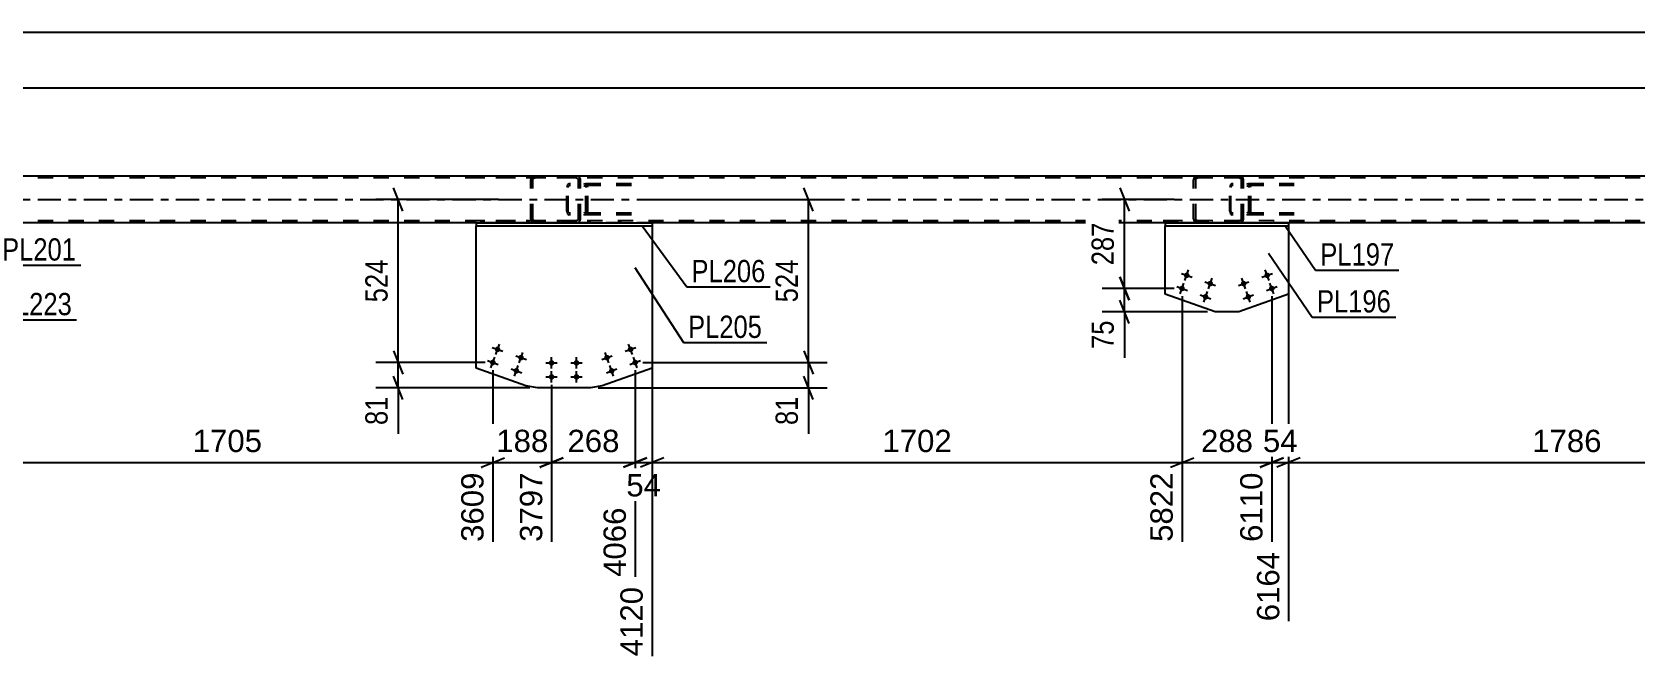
# Model space of a CAD drawing. Header units: millimetres. Extents: x -54 to 787, y -402 to 192.
# Drawn here: x 124.7 to 330.7, y -255.5 to -174.7 of the extents above; entities that cross this region are included whole.
import ezdxf

# ---------------------------------------------------------------- set-up
doc = ezdxf.new("R2010")
doc.units = ezdxf.units.MM
doc.linetypes.add('DXK_LINE_DOT2', pattern=[3.9198, 1.9599, -1.9599])
doc.linetypes.add('DXK_LINE_DOT3', pattern=[5.9187, 2.979, -0.9799, 0.9799, -0.9799])
doc.styles.add('Arial', font='ARIAL.TTF', dxfattribs={"height": 0.2})
doc.styles.add('Arial Narrow', font='ARIALN.TTF', dxfattribs={"height": 0.2})

# ---------------------------------------------------------------- blocks, each defined once
blk = doc.blocks.new('Part-122573057-5010 - 5004')
at = {"color": 2, "linetype": 'Continuous'}
for p, q in [((181.69, -199.15), (181.69, -199.55)), ((181.69, -199.15), (204.29, -199.15)), ((181.69, -199.55), (204.29, -199.55)), ((204.29, -199.15), (204.29, -199.55))]:
    blk.add_line(p, q, dxfattribs=at)
blk = doc.blocks.new('Part-122573057-5019 - 5004')
at = {"color": 7, "linetype": 'DXK_LINE_DOT2'}
for p, q in [((193.39, -194.44), (193.37, -194.63)), ((193.37, -197.67), (193.37, -194.63)), ((193.45, -194.29), (193.39, -194.44)), ((193.54, -194.18), (193.45, -194.29)), ((193.5, -194.63), (193.51, -194.54)), ((193.5, -197.67), (193.5, -194.63)), ((193.51, -194.54), (193.54, -194.46)), ((193.64, -194.15), (193.54, -194.18)), ((193.54, -194.46), (193.59, -194.41)), ((193.59, -194.41), (193.64, -194.39)), ((201.64, -194.15), (193.64, -194.15)), ((201.64, -194.39), (193.64, -194.39)), ((195.1, -194.39), (195.1, -194.15)), ((195.74, -194.18), (195.55, -194.15)), ((195.55, -194.39), (195.65, -194.41)), ((195.65, -194.41), (195.73, -194.46)), ((195.73, -194.46), (195.78, -194.54)), ((195.78, -194.54), (195.8, -194.63)), ((195.8, -197.67), (195.8, -194.63)), ((196.05, -194.63), (196.02, -194.44)), ((196.05, -197.67), (196.05, -194.63)), ((193.37, -197.67), (193.39, -197.85)), ((193.51, -197.76), (193.5, -197.67)), ((195.8, -197.67), (195.78, -197.76)), ((196.02, -197.85), (196.05, -197.67)), ((193.39, -197.85), (193.45, -198.01)), ((193.45, -198.01), (193.54, -198.11)), ((193.54, -197.84), (193.51, -197.76)), ((193.59, -197.89), (193.54, -197.84)), ((193.54, -198.11), (193.64, -198.15)), ((193.64, -197.91), (193.59, -197.89)), ((201.64, -197.91), (193.64, -197.91)), ((201.64, -198.15), (193.64, -198.15)), ((195.1, -198.15), (195.1, -197.91)), ((195.65, -197.89), (195.55, -197.91)), ((195.55, -198.15), (195.74, -198.11)), ((195.73, -197.84), (195.65, -197.89)), ((195.78, -197.76), (195.73, -197.84))]:
    blk.add_line(p, q, dxfattribs=at)
for centre, start, end in [((195.56, -194.64), 23.8951, 68.8487), ((195.56, -197.65), 291.1513, 336.1049)]:
    blk.add_arc(centre, 0.492, start, end, dxfattribs=at)
blk = doc.blocks.new('Bolt-122573057-5084 - 5004')
at = {"linetype": 'Continuous'}
for points in [[(282.95, -206.03, -1), (283.63, -205.79, -1)], [(279.93, -207.1, -1), (280.61, -206.86, -1)], [(283.55, -207.73, -1), (284.23, -207.49, -1)], [(280.53, -208.8, -1), (281.21, -208.56, -1)]]:
    blk.add_hatch(color=1, dxfattribs=at).paths.add_polyline_path(points)
at = {"color": 1, "linetype": 'Continuous'}
for p, q in [((282.61, -206.15), (283.97, -205.67)), ((283.53, -206.59), (283.05, -205.23)), ((279.59, -207.22), (280.95, -206.74)), ((280.51, -207.66), (280.03, -206.3)), ((281.11, -209.36), (280.63, -208)), ((283.21, -207.85), (284.57, -207.37)), ((284.13, -208.29), (283.65, -206.93)), ((280.19, -208.92), (281.55, -208.44))]:
    blk.add_line(p, q, dxfattribs=at)
blk = doc.blocks.new('Part-122573057-5169 - 5004')
at = {"color": 7, "linetype": 'DXK_LINE_DOT2'}
for p, q in [((194.59, -193.15), (182.24, -193.15)), ((194.59, -193.39), (182.24, -193.39)), ((188.76, -193.44), (188.72, -193.63)), ((188.98, -193.63), (188.99, -193.54)), ((188.99, -193.54), (189.05, -193.46)), ((189.23, -193.15), (189.03, -193.18)), ((189.05, -193.46), (189.13, -193.41)), ((189.13, -193.41), (189.23, -193.39)), ((194.79, -193.18), (194.59, -193.15)), ((194.59, -193.39), (194.69, -193.41)), ((194.69, -193.41), (194.77, -193.46)), ((194.77, -193.46), (194.83, -193.54)), ((194.83, -193.54), (194.85, -193.63)), ((195.1, -193.63), (195.07, -193.44)), ((188.72, -198.67), (188.72, -193.63)), ((188.98, -198.67), (188.98, -193.63)), ((194.85, -198.67), (194.85, -193.63)), ((195.1, -198.67), (195.1, -193.63)), ((194.59, -198.91), (182.24, -198.91)), ((194.59, -199.15), (182.24, -199.15)), ((188.72, -198.67), (188.76, -198.85)), ((188.99, -198.76), (188.98, -198.67)), ((189.05, -198.84), (188.99, -198.76)), ((189.03, -199.11), (189.23, -199.15)), ((189.13, -198.89), (189.05, -198.84)), ((189.23, -198.91), (189.13, -198.89)), ((194.69, -198.89), (194.59, -198.91)), ((194.59, -199.15), (194.79, -199.11)), ((194.77, -198.84), (194.69, -198.89)), ((194.83, -198.76), (194.77, -198.84)), ((194.85, -198.67), (194.83, -198.76)), ((195.07, -198.85), (195.1, -198.67))]:
    blk.add_line(p, q, dxfattribs=at)
for centre, start, end in [((189.21, -193.65), 110.7583, 155.68), ((194.61, -193.65), 24.32, 69.2417), ((189.21, -198.65), 204.32, 249.2417), ((194.61, -198.65), 290.7583, 335.68)]:
    blk.add_arc(centre, 0.496, start, end, dxfattribs=at)
blk = doc.blocks.new('Part-122573057-5168 - 5004')
at = {"color": 2, "linetype": 'Continuous'}
for p, q in [((181.69, -217.84), (181.69, -199.55)), ((204.29, -199.55), (204.29, -217.84)), ((188.1, -220.11), (181.69, -217.84)), ((204.29, -217.84), (197.89, -220.11)), ((189.59, -220.37), (188.1, -220.11)), ((196.39, -220.37), (189.59, -220.37)), ((197.89, -220.11), (196.39, -220.37))]:
    blk.add_line(p, q, dxfattribs=at)
at = {"color": 7, "linetype": 'DXK_LINE_DOT2'}
blk.add_line((181.69, -199.55), (204.29, -199.55), dxfattribs=at)
blk = doc.blocks.new('Part-122573057-5121 - 5004')
at = {"color": 2, "linetype": 'Continuous'}
for p, q in [((270.2, -199.15), (270.2, -199.55)), ((270.2, -199.15), (286.05, -199.15)), ((270.2, -199.55), (286.05, -199.55)), ((286.05, -199.15), (286.05, -199.55))]:
    blk.add_line(p, q, dxfattribs=at)
blk = doc.blocks.new('Part-122573057-5193 - 5004')
at = {"color": 2, "linetype": 'Continuous'}
for p, q in [((719.27, -193.15), (54.37, -193.15)), ((181.69, -199.15), (115.65, -199.15)), ((270.2, -199.15), (204.29, -199.15)), ((355.33, -199.15), (286.05, -199.15))]:
    blk.add_line(p, q, dxfattribs=at)
at = {"color": 7, "linetype": 'DXK_LINE_DOT2'}
for p, q in [((719.27, -193.39), (54.37, -193.39)), ((719.27, -198.91), (54.37, -198.91)), ((204.29, -199.15), (181.69, -199.15)), ((286.05, -199.15), (270.2, -199.15))]:
    blk.add_line(p, q, dxfattribs=at)
at = {"color": 7, "linetype": 'DXK_LINE_DOT3'}
blk.add_line((54.37, -196.15), (719.27, -196.15), dxfattribs=at)
blk = doc.blocks.new('Bolt-122573057-5149 - 5004')
at = {"linetype": 'Continuous'}
for points in [[(198.17, -216.62, -1), (198.85, -216.38, -1)], [(201.19, -215.55, -1), (201.87, -215.31, -1)], [(198.78, -218.31, -1), (199.45, -218.07, -1)], [(201.79, -217.24, -1), (202.47, -217, -1)]]:
    blk.add_hatch(color=1, dxfattribs=at).paths.add_polyline_path(points)
at = {"color": 1, "linetype": 'Continuous'}
for p, q in [((197.83, -216.74), (199.19, -216.26)), ((198.75, -217.18), (198.27, -215.82)), ((200.85, -215.67), (202.21, -215.19)), ((201.77, -216.11), (201.29, -214.75)), ((198.44, -218.43), (199.79, -217.95)), ((199.36, -218.87), (198.87, -217.51)), ((201.45, -217.36), (202.81, -216.88)), ((202.37, -217.8), (201.89, -216.44))]:
    blk.add_line(p, q, dxfattribs=at)
blk = doc.blocks.new('Part-122573057-5180 - 5004')
at = {"color": 7, "linetype": 'DXK_LINE_DOT2'}
for p, q in [((279.73, -193.15), (267.37, -193.15)), ((279.73, -193.39), (267.37, -193.39)), ((273.89, -193.44), (273.85, -193.63)), ((274.11, -193.63), (274.13, -193.54)), ((274.13, -193.54), (274.18, -193.46)), ((274.36, -193.15), (274.17, -193.18)), ((274.18, -193.46), (274.27, -193.41)), ((274.27, -193.41), (274.36, -193.39)), ((279.92, -193.18), (279.73, -193.15)), ((279.73, -193.39), (279.83, -193.41)), ((279.83, -193.41), (279.91, -193.46)), ((279.91, -193.46), (279.96, -193.54)), ((279.96, -193.54), (279.98, -193.63)), ((280.24, -193.63), (280.2, -193.44)), ((273.85, -198.67), (273.85, -193.63)), ((274.11, -198.67), (274.11, -193.63)), ((279.98, -198.67), (279.98, -193.63)), ((280.24, -198.67), (280.24, -193.63)), ((279.73, -198.91), (267.37, -198.91)), ((279.73, -199.15), (267.37, -199.15)), ((273.85, -198.67), (273.89, -198.85)), ((274.13, -198.76), (274.11, -198.67)), ((274.18, -198.84), (274.13, -198.76)), ((274.17, -199.11), (274.36, -199.15)), ((274.27, -198.89), (274.18, -198.84)), ((274.36, -198.91), (274.27, -198.89)), ((279.83, -198.89), (279.73, -198.91)), ((279.73, -199.15), (279.92, -199.11)), ((279.91, -198.84), (279.83, -198.89)), ((279.96, -198.76), (279.91, -198.84)), ((279.98, -198.67), (279.96, -198.76)), ((280.2, -198.85), (280.24, -198.67))]:
    blk.add_line(p, q, dxfattribs=at)
for centre, start, end in [((274.34, -193.65), 110.7584, 155.6801), ((279.75, -193.65), 24.3199, 69.2416), ((274.34, -198.65), 204.3199, 249.2416), ((279.75, -198.65), 290.7584, 335.6801)]:
    blk.add_arc(centre, 0.496, start, end, dxfattribs=at)
blk = doc.blocks.new('Part-122573057-5196 - 5004')
at = {"color": 7, "linetype": 'DXK_LINE_DOT2'}
for p, q in [((278.52, -194.44), (278.5, -194.63)), ((278.5, -197.67), (278.5, -194.63)), ((278.58, -194.29), (278.52, -194.44)), ((278.67, -194.18), (278.58, -194.29)), ((278.64, -194.63), (278.65, -194.54)), ((278.64, -197.67), (278.64, -194.63)), ((278.65, -194.54), (278.68, -194.46)), ((278.77, -194.15), (278.67, -194.18)), ((278.68, -194.46), (278.72, -194.41)), ((278.72, -194.41), (278.77, -194.39)), ((286.78, -194.15), (278.77, -194.15)), ((286.78, -194.39), (278.77, -194.39)), ((280.24, -194.39), (280.24, -194.15)), ((280.88, -194.18), (280.68, -194.15)), ((280.68, -194.39), (280.78, -194.41)), ((280.78, -194.41), (280.86, -194.46)), ((280.86, -194.46), (280.92, -194.54)), ((280.92, -194.54), (280.94, -194.63)), ((280.94, -197.67), (280.94, -194.63)), ((281.19, -194.63), (281.15, -194.44)), ((281.19, -197.67), (281.19, -194.63)), ((278.5, -197.67), (278.52, -197.85)), ((278.65, -197.76), (278.64, -197.67)), ((280.94, -197.67), (280.92, -197.76)), ((281.15, -197.85), (281.19, -197.67)), ((278.52, -197.85), (278.58, -198.01)), ((278.58, -198.01), (278.67, -198.11)), ((278.68, -197.84), (278.65, -197.76)), ((278.67, -198.11), (278.77, -198.15)), ((278.72, -197.89), (278.68, -197.84)), ((278.77, -197.91), (278.72, -197.89)), ((286.78, -197.91), (278.77, -197.91)), ((286.78, -198.15), (278.77, -198.15)), ((280.24, -198.15), (280.24, -197.91)), ((280.78, -197.89), (280.68, -197.91)), ((280.68, -198.15), (280.88, -198.11)), ((280.86, -197.84), (280.78, -197.89)), ((280.92, -197.76), (280.86, -197.84))]:
    blk.add_line(p, q, dxfattribs=at)
for centre, start, end in [((280.7, -194.64), 23.8952, 68.8487), ((280.7, -197.65), 291.1513, 336.1048)]:
    blk.add_arc(centre, 0.492, start, end, dxfattribs=at)
blk = doc.blocks.new('Bolt-122573057-5251 - 5004')
at = {"linetype": 'Continuous'}
for points in [[(191.03, -217.17, -1), (191.75, -217.17, -1)], [(194.23, -217.17, -1), (194.95, -217.17, -1)], [(191.03, -218.97, -1), (191.75, -218.97, -1)], [(194.23, -218.97, -1), (194.95, -218.97, -1)]]:
    blk.add_hatch(color=1, dxfattribs=at).paths.add_polyline_path(points)
at = {"color": 1, "linetype": 'Continuous'}
for p, q in [((190.67, -217.17), (192.11, -217.17)), ((191.39, -217.89), (191.39, -216.45)), ((191.39, -219.69), (191.39, -218.25)), ((193.87, -217.17), (195.31, -217.17)), ((194.59, -217.89), (194.59, -216.45)), ((194.59, -219.69), (194.59, -218.25)), ((190.67, -218.97), (192.11, -218.97)), ((193.87, -218.97), (195.31, -218.97))]:
    blk.add_line(p, q, dxfattribs=at)
blk = doc.blocks.new('Bolt-122573057-5263 - 5004')
at = {"linetype": 'Continuous'}
for points in [[(272.63, -205.79, -1), (273.3, -206.03, -1)], [(272.02, -207.49, -1), (272.7, -207.73, -1)], [(275.64, -206.86, -1), (276.32, -207.1, -1)], [(275.04, -208.56, -1), (275.72, -208.8, -1)]]:
    blk.add_hatch(color=1, dxfattribs=at).paths.add_polyline_path(points)
at = {"color": 1, "linetype": 'Continuous'}
for p, q in [((272.29, -205.67), (273.64, -206.15)), ((272.72, -206.59), (273.21, -205.23)), ((271.68, -207.37), (273.04, -207.85)), ((272.12, -208.29), (272.6, -206.93)), ((275.14, -209.36), (275.62, -208)), ((275.3, -206.74), (276.66, -207.22)), ((275.74, -207.66), (276.22, -206.3)), ((274.7, -208.44), (276.06, -208.92))]:
    blk.add_line(p, q, dxfattribs=at)
blk = doc.blocks.new('Part-122573057-5301 - 5004')
at = {"color": 2, "linetype": 'Continuous'}
for p, q in [((270.2, -208.33), (270.2, -199.55)), ((286.05, -199.55), (286.05, -208.33)), ((276.61, -210.6), (270.2, -208.33)), ((286.05, -208.33), (279.64, -210.6)), ((279.64, -210.6), (276.61, -210.6))]:
    blk.add_line(p, q, dxfattribs=at)
at = {"color": 7, "linetype": 'DXK_LINE_DOT2'}
blk.add_line((270.2, -199.55), (286.05, -199.55), dxfattribs=at)
blk = doc.blocks.new('Bolt-122573057-5302 - 5004')
at = {"linetype": 'Continuous'}
for points in [[(184.12, -215.31, -1), (184.79, -215.55, -1)], [(187.13, -216.38, -1), (187.81, -216.62, -1)], [(183.51, -217, -1), (184.19, -217.24, -1)], [(186.53, -218.07, -1), (187.21, -218.31, -1)]]:
    blk.add_hatch(color=1, dxfattribs=at).paths.add_polyline_path(points)
at = {"color": 1, "linetype": 'Continuous'}
for p, q in [((183.78, -215.19), (185.13, -215.67)), ((184.21, -216.11), (184.7, -214.75)), ((186.79, -216.26), (188.15, -216.74)), ((187.23, -217.18), (187.71, -215.82)), ((183.18, -216.88), (184.53, -217.36)), ((183.61, -217.8), (184.09, -216.45)), ((186.19, -217.95), (187.55, -218.43)), ((186.63, -218.87), (187.11, -217.51))]:
    blk.add_line(p, q, dxfattribs=at)
blk = doc.blocks.new('StraightDimension-122573057-5685 - 5004')
at = {"color": 7, "linetype": 'Continuous'}
for p, q in [((272.36, -208.61), (272.36, -240.17)), ((283.89, -208.61), (283.89, -240.17)), ((270.86, -230.58), (273.86, -229.38)), ((272.36, -229.98), (283.89, -229.98)), ((285.39, -229.38), (282.39, -230.58))]:
    blk.add_line(p, q, dxfattribs=at)
at = {"color": 0}
blk.add_wipeout([(282.06, -229.23), (282.06, -225.03), (274.19, -225.03), (274.19, -229.23)], dxfattribs=at)
at = {"color": 0, "linetype": 'Continuous'}
blk.add_wipeout([(283.29, -230.68), (279.09, -230.68), (279.09, -240.77), (283.29, -240.77)], dxfattribs=at)
at = {"color": 3, "style": 'Arial'}
blk.add_text('288', height=2.865, dxfattribs=at).set_placement((274.79, -228.63))
at = {"color": 3, "linetype": 'Continuous', "style": 'Arial'}
blk.add_text('6110', height=2.865, rotation=90.0002, dxfattribs=at).set_placement((282.69, -240.17))
blk = doc.blocks.new('StraightDimension-122573057-5389 - 5004')
at = {"color": 7, "linetype": 'Continuous'}
for p, q in [((172.28, -197.65), (171.08, -194.65)), ((184.58, -196.15), (168.83, -196.15)), ((171.68, -217.12), (171.68, -196.15)), ((171.08, -215.62), (172.28, -218.62)), ((182.85, -217.12), (168.83, -217.12))]:
    blk.add_line(p, q, dxfattribs=at)
at = {"color": 0}
blk.add_wipeout([(170.93, -203.29), (166.73, -203.29), (166.73, -209.98), (170.93, -209.98)], dxfattribs=at)
at = {"color": 3, "style": 'Arial Narrow'}
blk.add_text('524', height=2.863, rotation=90.0002, dxfattribs=at).set_placement((170.33, -209.38))
blk = doc.blocks.new('StraightDimension-122573057-5405 - 5004')
at = {"color": 7, "linetype": 'Continuous'}
for p, q in [((171.08, -215.62), (172.28, -218.62)), ((182.85, -217.12), (168.83, -217.12)), ((171.68, -220.37), (171.68, -217.12)), ((188.59, -220.37), (168.83, -220.37)), ((172.28, -221.87), (171.08, -218.87))]:
    blk.add_line(p, q, dxfattribs=at)
at = {"color": 0}
blk.add_wipeout([(170.93, -220.9), (166.73, -220.9), (166.73, -225.75), (170.93, -225.75)], dxfattribs=at)
at = {"color": 7, "linetype": 'Continuous'}
blk.add_line((171.68, -220.37), (171.68, -226.28), dxfattribs=at)
blk.add_line((171.68, -220.37), (171.68, -226.28), dxfattribs=at)
at = {"color": 3, "style": 'Arial Narrow'}
blk.add_text('81', height=2.863, rotation=90.0002, dxfattribs=at).set_placement((170.33, -225.15))
blk = doc.blocks.new('StraightDimension-122573057-5846 - 5004')
at = {"color": 7, "linetype": 'Continuous'}
for p, q in [((223.77, -215.62), (224.97, -218.62)), ((203.13, -217.12), (226.77, -217.12)), ((224.37, -220.37), (224.37, -217.12)), ((197.39, -220.37), (226.77, -220.37)), ((224.97, -221.87), (223.77, -218.87))]:
    blk.add_line(p, q, dxfattribs=at)
at = {"color": 0}
blk.add_wipeout([(223.62, -220.9), (219.42, -220.9), (219.42, -225.75), (223.62, -225.75)], dxfattribs=at)
at = {"color": 7, "linetype": 'Continuous'}
blk.add_line((224.37, -220.37), (224.37, -226.28), dxfattribs=at)
blk.add_line((224.37, -220.37), (224.37, -226.28), dxfattribs=at)
at = {"color": 3, "style": 'Arial Narrow'}
blk.add_text('81', height=2.863, rotation=90.0002, dxfattribs=at).set_placement((223.02, -225.15))
blk = doc.blocks.new('StraightDimension-122573057-5502 - 5004')
at = {"color": 7, "linetype": 'Continuous'}
for p, q in [((115.65, -200.55), (115.65, -250.37)), ((183.85, -218.12), (183.85, -240.17)), ((117.15, -229.38), (114.15, -230.58)), ((115.65, -229.98), (183.85, -229.98)), ((182.35, -230.58), (185.35, -229.38))]:
    blk.add_line(p, q, dxfattribs=at)
at = {"color": 0}
blk.add_wipeout([(154.8, -229.23), (154.8, -225.03), (144.7, -225.03), (144.7, -229.23)], dxfattribs=at)
at = {"color": 0, "linetype": 'Continuous'}
blk.add_wipeout([(183.25, -230.68), (179.05, -230.68), (179.05, -240.77), (183.25, -240.77)], dxfattribs=at)
at = {"color": 3, "style": 'Arial'}
blk.add_text('1705', height=2.865, dxfattribs=at).set_placement((145.3, -228.63))
at = {"color": 3, "linetype": 'Continuous', "style": 'Arial'}
blk.add_text('3609', height=2.865, rotation=90.0002, dxfattribs=at).set_placement((182.65, -240.17))
blk = doc.blocks.new('StraightDimension-122573057-5509 - 5004')
at = {"color": 7, "linetype": 'Continuous'}
for p, q in [((183.85, -218.12), (183.85, -240.17)), ((191.39, -219.97), (191.39, -240.17)), ((182.35, -230.58), (185.35, -229.38)), ((183.85, -229.98), (191.39, -229.98)), ((192.89, -229.38), (189.89, -230.58))]:
    blk.add_line(p, q, dxfattribs=at)
at = {"color": 0}
blk.add_wipeout([(191.56, -229.23), (191.56, -225.03), (183.69, -225.03), (183.69, -229.23)], dxfattribs=at)
at = {"color": 0, "linetype": 'Continuous'}
blk.add_wipeout([(190.79, -230.68), (186.59, -230.68), (186.59, -240.77), (190.79, -240.77)], dxfattribs=at)
at = {"color": 3, "style": 'Arial'}
blk.add_text('188', height=2.865, dxfattribs=at).set_placement((184.29, -228.63))
at = {"color": 3, "linetype": 'Continuous', "style": 'Arial'}
blk.add_text('3797', height=2.865, rotation=90.0002, dxfattribs=at).set_placement((190.19, -240.17))
blk = doc.blocks.new('StraightDimension-122573057-5518 - 5004')
at = {"color": 7, "linetype": 'Continuous'}
for p, q in [((202.13, -218.12), (202.13, -244.67)), ((191.39, -219.97), (191.39, -240.17)), ((189.89, -230.58), (192.89, -229.38)), ((191.39, -229.98), (202.13, -229.98)), ((203.63, -229.38), (200.63, -230.58))]:
    blk.add_line(p, q, dxfattribs=at)
at = {"color": 0}
blk.add_wipeout([(200.7, -229.23), (200.7, -225.03), (192.83, -225.03), (192.83, -229.23)], dxfattribs=at)
at = {"color": 0, "linetype": 'Continuous'}
blk.add_wipeout([(201.53, -235.18), (197.33, -235.18), (197.33, -245.27), (201.53, -245.27)], dxfattribs=at)
at = {"color": 3, "style": 'Arial'}
blk.add_text('268', height=2.865, dxfattribs=at).set_placement((193.43, -228.63))
at = {"color": 3, "linetype": 'Continuous', "style": 'Arial'}
blk.add_text('4066', height=2.865, rotation=90.0002, dxfattribs=at).set_placement((200.93, -244.67))
blk = doc.blocks.new('StraightDimension-122573057-5527 - 5004')
at = {"color": 7, "linetype": 'Continuous'}
for p, q in [((204.29, -200.55), (204.29, -254.87)), ((202.13, -218.12), (202.13, -244.67)), ((200.63, -230.58), (203.63, -229.38)), ((202.13, -229.98), (204.29, -229.98)), ((205.79, -229.38), (202.79, -230.58))]:
    blk.add_line(p, q, dxfattribs=at)
at = {"color": 0}
blk.add_wipeout([(206.04, -234.93), (206.04, -230.73), (200.39, -230.73), (200.39, -234.93)], dxfattribs=at)
at = {"color": 0, "linetype": 'Continuous'}
blk.add_wipeout([(203.69, -245.38), (199.49, -245.38), (199.49, -255.47), (203.69, -255.47)], dxfattribs=at)
at = {"color": 3, "style": 'Arial'}
blk.add_text('54', height=2.865, dxfattribs=at).set_placement((200.99, -234.33))
at = {"color": 3, "linetype": 'Continuous', "style": 'Arial'}
blk.add_text('4120', height=2.865, rotation=90.0002, dxfattribs=at).set_placement((203.09, -254.87))
blk = doc.blocks.new('StraightDimension-122573057-5534 - 5004')
at = {"color": 7, "linetype": 'Continuous'}
for p, q in [((204.29, -200.55), (204.29, -254.87)), ((272.36, -208.61), (272.36, -240.17)), ((205.79, -229.38), (202.79, -230.58)), ((204.29, -229.98), (272.36, -229.98)), ((270.86, -230.58), (273.86, -229.38))]:
    blk.add_line(p, q, dxfattribs=at)
at = {"color": 0}
blk.add_wipeout([(243.38, -229.23), (243.38, -225.03), (233.28, -225.03), (233.28, -229.23)], dxfattribs=at)
at = {"color": 0, "linetype": 'Continuous'}
blk.add_wipeout([(271.76, -230.68), (267.56, -230.68), (267.56, -240.77), (271.76, -240.77)], dxfattribs=at)
at = {"color": 3, "style": 'Arial'}
blk.add_text('1702', height=2.865, dxfattribs=at).set_placement((233.88, -228.63))
at = {"color": 3, "linetype": 'Continuous', "style": 'Arial'}
blk.add_text('5822', height=2.865, rotation=90.0002, dxfattribs=at).set_placement((271.16, -240.17))
blk = doc.blocks.new('StraightDimension-122573057-5671 - 5004')
at = {"color": 7, "linetype": 'Continuous'}
for p, q in [((286.05, -200.55), (286.05, -250.37)), ((357.5, -208.61), (357.5, -240.17)), ((287.55, -229.38), (284.55, -230.58)), ((286.05, -229.98), (357.5, -229.98)), ((356, -230.58), (359, -229.38))]:
    blk.add_line(p, q, dxfattribs=at)
at = {"color": 0}
blk.add_wipeout([(326.82, -229.23), (326.82, -225.03), (316.73, -225.03), (316.73, -229.23)], dxfattribs=at)
at = {"color": 0, "linetype": 'Continuous'}
blk.add_wipeout([(356.9, -230.68), (352.7, -230.68), (352.7, -240.77), (356.9, -240.77)], dxfattribs=at)
at = {"color": 3, "style": 'Arial'}
blk.add_text('1786', height=2.865, dxfattribs=at).set_placement((317.33, -228.63))
at = {"color": 3, "linetype": 'Continuous', "style": 'Arial'}
blk.add_text('7950', height=2.865, rotation=90.0002, dxfattribs=at).set_placement((356.3, -240.17))
blk = doc.blocks.new('StraightDimension-122573057-5678 - 5004')
at = {"color": 7, "linetype": 'Continuous'}
for p, q in [((286.05, -200.55), (286.05, -250.37)), ((283.89, -208.61), (283.89, -240.17)), ((282.39, -230.58), (285.39, -229.38)), ((283.89, -229.98), (286.05, -229.98)), ((287.55, -229.38), (284.55, -230.58))]:
    blk.add_line(p, q, dxfattribs=at)
at = {"color": 0}
blk.add_wipeout([(287.79, -229.23), (287.79, -225.03), (282.15, -225.03), (282.15, -229.23)], dxfattribs=at)
at = {"color": 0, "linetype": 'Continuous'}
blk.add_wipeout([(285.45, -240.88), (281.25, -240.88), (281.25, -250.97), (285.45, -250.97)], dxfattribs=at)
at = {"color": 3, "style": 'Arial'}
blk.add_text('54', height=2.865, dxfattribs=at).set_placement((282.75, -228.63))
at = {"color": 3, "linetype": 'Continuous', "style": 'Arial'}
blk.add_text('6164', height=2.865, rotation=90.0002, dxfattribs=at).set_placement((284.85, -250.37))
blk = doc.blocks.new('StraightDimension-122573057-5803 - 5004')
at = {"color": 7, "linetype": 'Continuous'}
for p, q in [((271.36, -207.61), (262.1, -207.61)), ((264.35, -206.11), (265.55, -209.11)), ((264.95, -210.6), (264.95, -207.61)), ((265.55, -212.1), (264.35, -209.1)), ((275.61, -210.6), (262.1, -210.6))]:
    blk.add_line(p, q, dxfattribs=at)
at = {"color": 0}
blk.add_wipeout([(264.2, -211.12), (260, -211.12), (260, -215.98), (264.2, -215.98)], dxfattribs=at)
at = {"color": 7, "linetype": 'Continuous'}
blk.add_line((264.95, -210.6), (264.95, -216.51), dxfattribs=at)
blk.add_line((264.95, -210.6), (264.95, -216.51), dxfattribs=at)
at = {"color": 3, "style": 'Arial Narrow'}
blk.add_text('75', height=2.863, rotation=90.0002, dxfattribs=at).set_placement((263.6, -215.38))
blk = doc.blocks.new('StraightDimension-122573057-5813 - 5004')
at = {"color": 7, "linetype": 'Continuous'}
for p, q in [((264.35, -194.65), (265.55, -197.65)), ((271.35, -196.15), (262.1, -196.15)), ((264.95, -207.61), (264.95, -196.15)), ((271.36, -207.61), (262.1, -207.61)), ((265.55, -209.11), (264.35, -206.11))]:
    blk.add_line(p, q, dxfattribs=at)
at = {"color": 0}
blk.add_wipeout([(264.2, -198.54), (260, -198.54), (260, -205.22), (264.2, -205.22)], dxfattribs=at)
at = {"color": 3, "style": 'Arial Narrow'}
blk.add_text('287', height=2.863, rotation=90.0002, dxfattribs=at).set_placement((263.6, -204.62))
blk = doc.blocks.new('StraightDimension-122573057-5830 - 5004')
at = {"color": 7, "linetype": 'Continuous'}
for p, q in [((224.97, -197.65), (223.77, -194.65)), ((202.84, -196.15), (226.77, -196.15)), ((224.37, -217.12), (224.37, -196.15)), ((223.77, -215.62), (224.97, -218.62)), ((203.13, -217.12), (226.77, -217.12))]:
    blk.add_line(p, q, dxfattribs=at)
at = {"color": 0}
blk.add_wipeout([(223.62, -203.29), (219.42, -203.29), (219.42, -209.98), (223.62, -209.98)], dxfattribs=at)
at = {"color": 3, "style": 'Arial Narrow'}
blk.add_text('524', height=2.863, rotation=90.0002, dxfattribs=at).set_placement((223.02, -209.38))
blk = doc.blocks.new('StraightDimension-122573057-5857 - 5004')
at = {"color": 7, "linetype": 'Continuous'}
blk.add_line((41.47, -174.65), (732.17, -174.65), dxfattribs=at)
blk = doc.blocks.new('StraightDimension-122573057-5884 - 5004')
at = {"color": 7, "linetype": 'Continuous'}
blk.add_line((42.27, -181.84), (731.37, -181.84), dxfattribs=at)
blk = doc.blocks.new('Mark-122573057-5006 - 5004')
at = {"color": 0}
blk.add_wipeout([(218.86, -206.8), (218.86, -203.8), (209.36, -203.8), (209.36, -206.8)], dxfattribs=at)
blk.add_wipeout([(218.86, -206.8), (218.86, -203.8), (209.36, -203.8), (209.36, -206.8)], dxfattribs=at)
at = {"color": 30, "linetype": 'Continuous'}
for p, q in [((203.01, -199.55), (208.76, -207.4)), ((208.76, -207.4), (219.46, -207.4))]:
    blk.add_line(p, q, dxfattribs=at)
at = {"color": 3, "style": 'Arial Narrow'}
blk.add_text('PL206', height=2.863, dxfattribs=at).set_placement((209.36, -206.8))
blk = doc.blocks.new('Mark-122573057-5158 - 5004')
at = {"color": 0}
blk.add_wipeout([(129.79, -211.04), (129.79, -208.04), (120.29, -208.04), (120.29, -211.04)], dxfattribs=at)
blk.add_wipeout([(129.79, -211.04), (129.79, -208.04), (120.29, -208.04), (120.29, -211.04)], dxfattribs=at)
at = {"color": 30, "linetype": 'Continuous'}
for p, q in [((115.65, -206.95), (119.69, -211.64)), ((119.69, -211.64), (130.39, -211.64))]:
    blk.add_line(p, q, dxfattribs=at)
at = {"color": 3, "style": 'Arial Narrow'}
blk.add_text('PL223', height=2.863, dxfattribs=at).set_placement((120.29, -211.04))
blk = doc.blocks.new('Mark-122573057-5117 - 5004')
at = {"color": 0}
blk.add_wipeout([(299.62, -204.66), (299.62, -201.66), (290.12, -201.66), (290.12, -204.66)], dxfattribs=at)
blk.add_wipeout([(299.62, -204.66), (299.62, -201.66), (290.12, -201.66), (290.12, -204.66)], dxfattribs=at)
at = {"color": 30, "linetype": 'Continuous'}
for p, q in [((285.59, -199.55), (289.52, -205.26)), ((289.52, -205.26), (300.22, -205.26))]:
    blk.add_line(p, q, dxfattribs=at)
at = {"color": 3, "style": 'Arial Narrow'}
blk.add_text('PL197', height=2.863, dxfattribs=at).set_placement((290.12, -204.66))
blk = doc.blocks.new('Mark-122573057-5164 - 5004')
at = {"color": 0}
blk.add_wipeout([(218.43, -213.96), (218.43, -210.96), (208.92, -210.96), (208.92, -213.96)], dxfattribs=at)
blk.add_wipeout([(218.43, -213.96), (218.43, -210.96), (208.92, -210.96), (208.92, -213.96)], dxfattribs=at)
at = {"color": 30, "linetype": 'Continuous'}
for p, q in [((202.07, -204.9), (208.32, -214.56)), ((208.32, -214.56), (219.03, -214.56))]:
    blk.add_line(p, q, dxfattribs=at)
at = {"color": 3, "style": 'Arial Narrow'}
blk.add_text('PL205', height=2.863, dxfattribs=at).set_placement((208.92, -213.96))
blk = doc.blocks.new('Mark-122573057-5277 - 5004')
at = {"color": 0}
blk.add_wipeout([(130.33, -204.02), (130.33, -201.02), (120.82, -201.02), (120.82, -204.02)], dxfattribs=at)
blk.add_wipeout([(130.33, -204.02), (130.33, -201.02), (120.82, -201.02), (120.82, -204.02)], dxfattribs=at)
at = {"color": 30, "linetype": 'Continuous'}
for p, q in [((115.07, -199.55), (120.22, -204.62)), ((120.22, -204.62), (130.93, -204.62))]:
    blk.add_line(p, q, dxfattribs=at)
at = {"color": 3, "style": 'Arial Narrow'}
blk.add_text('PL201', height=2.863, dxfattribs=at).set_placement((120.82, -204.02))
blk = doc.blocks.new('Mark-122573057-5297 - 5004')
at = {"color": 0}
blk.add_wipeout([(299.2, -210.69), (299.2, -207.69), (289.69, -207.69), (289.69, -210.69)], dxfattribs=at)
blk.add_wipeout([(299.2, -210.69), (299.2, -207.69), (289.69, -207.69), (289.69, -210.69)], dxfattribs=at)
at = {"color": 30, "linetype": 'Continuous'}
for p, q in [((283.45, -203.08), (289.09, -211.29)), ((289.09, -211.29), (299.8, -211.29))]:
    blk.add_line(p, q, dxfattribs=at)
at = {"color": 3, "style": 'Arial Narrow'}
blk.add_text('PL196', height=2.863, dxfattribs=at).set_placement((289.69, -210.69))

msp = doc.modelspace()

# ---------------------------------------------------------------- block references
for name in ['StraightDimension-122573057-5857 - 5004', 'Part-122573057-5193 - 5004', 'Part-122573057-5169 - 5004', 'Part-122573057-5180 - 5004', 'Part-122573057-5019 - 5004', 'Part-122573057-5196 - 5004', 'Part-122573057-5010 - 5004', 'Part-122573057-5168 - 5004', 'Part-122573057-5121 - 5004', 'Part-122573057-5301 - 5004', 'Bolt-122573057-5263 - 5004', 'Bolt-122573057-5084 - 5004', 'Bolt-122573057-5302 - 5004', 'Bolt-122573057-5149 - 5004', 'Bolt-122573057-5251 - 5004']:
    msp.add_blockref(name, (0, 0))

# ---------------------------------------------------------------- next in the draw order: block references
for name in ['StraightDimension-122573057-5884 - 5004', 'StraightDimension-122573057-5389 - 5004', 'StraightDimension-122573057-5685 - 5004', 'StraightDimension-122573057-5846 - 5004']:
    msp.add_blockref(name, (0, 0))

# ---------------------------------------------------------------- next in the draw order: block references
for name in ['StraightDimension-122573057-5671 - 5004', 'StraightDimension-122573057-5405 - 5004']:
    msp.add_blockref(name, (0, 0))

# ---------------------------------------------------------------- next in the draw order: block references
for name in ['StraightDimension-122573057-5502 - 5004', 'StraightDimension-122573057-5678 - 5004']:
    msp.add_blockref(name, (0, 0))

# ---------------------------------------------------------------- next in the draw order: block references
for name in ['Mark-122573057-5277 - 5004', 'Mark-122573057-5117 - 5004', 'Mark-122573057-5158 - 5004', 'StraightDimension-122573057-5509 - 5004']:
    msp.add_blockref(name, (0, 0))

# ---------------------------------------------------------------- next in the draw order: block references
for name in ['Mark-122573057-5297 - 5004', 'StraightDimension-122573057-5518 - 5004']:
    msp.add_blockref(name, (0, 0))

# ---------------------------------------------------------------- next in the draw order: block references
msp.add_blockref('StraightDimension-122573057-5527 - 5004', (0, 0))

# ---------------------------------------------------------------- next in the draw order: block references
msp.add_blockref('StraightDimension-122573057-5534 - 5004', (0, 0))

# ---------------------------------------------------------------- next in the draw order: block references
for name in ['StraightDimension-122573057-5830 - 5004', 'StraightDimension-122573057-5803 - 5004']:
    msp.add_blockref(name, (0, 0))

# ---------------------------------------------------------------- next in the draw order: block references
for name in ['StraightDimension-122573057-5813 - 5004', 'Mark-122573057-5006 - 5004']:
    msp.add_blockref(name, (0, 0))

# ---------------------------------------------------------------- next in the draw order: block references
msp.add_blockref('Mark-122573057-5164 - 5004', (0, 0))

doc.saveas('drawing.dxf')
